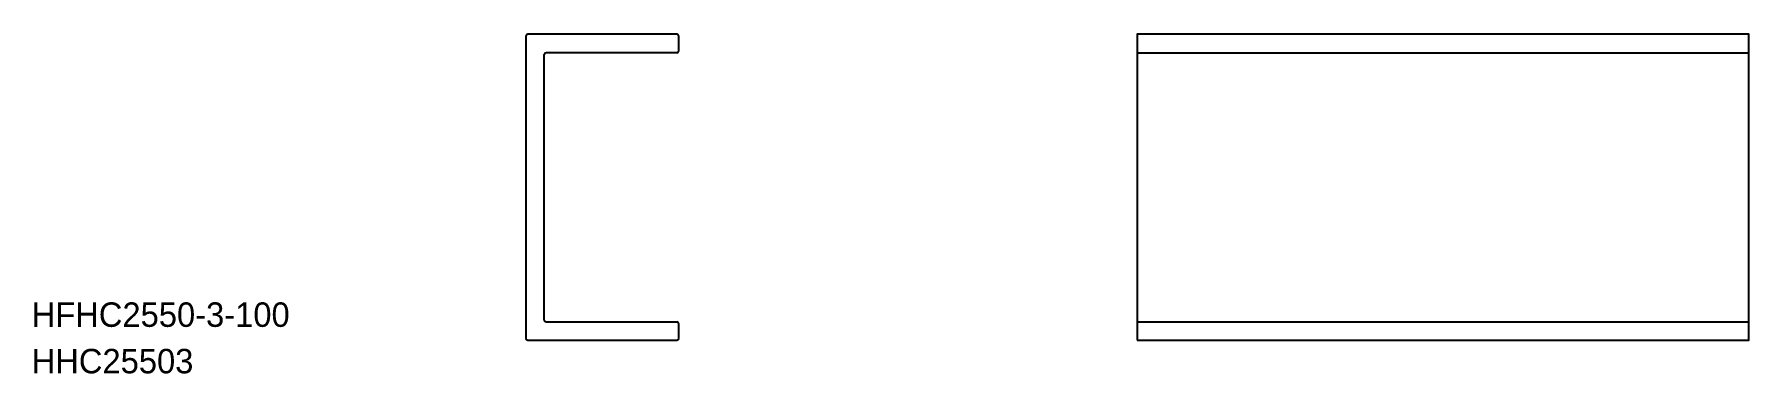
# Model space of a CAD drawing. Extents: x 0 to 281, y 0 to 55.
import ezdxf

# ---------------------------------------------------------------- set-up
doc = ezdxf.new("R2010")
doc.units = 0
doc.layers.get('0').update_dxf_attribs({"linetype": 'CONTINUOUS'})

msp = doc.modelspace()

# ---------------------------------------------------------------- linework, layer by layer
at = {"color": 7, "linetype": 'CONTINUOUS'}
for p, q in [((80.86, 55.12), (80.86, 5.72)), ((105.56, 55.42), (81.16, 55.42)), ((105.86, 52.72), (105.86, 55.12)), ((83.86, 8.72), (83.86, 52.12)), ((105.56, 52.42), (84.16, 52.42)), ((180.86, 52.42), (280.86, 52.42)), ((84.16, 8.42), (105.56, 8.42)), ((180.86, 8.42), (280.86, 8.42)), ((105.86, 5.72), (105.86, 8.12)), ((81.16, 5.42), (105.56, 5.42))]:
    msp.add_line(p, q, dxfattribs=at)
msp.add_lwpolyline([(180.86, 5.42), (280.86, 5.42), (280.86, 55.42), (180.86, 55.42)], close=True, dxfattribs=at)
for centre, start, end in [((81.16, 55.12), 90, 180), ((105.56, 55.12), 0, 90), ((84.16, 52.12), 90, 180), ((105.56, 52.72), 270, 0), ((84.16, 8.72), 180, 270), ((105.56, 8.12), 0, 90), ((81.16, 5.72), 180, 270), ((105.56, 5.72), 270, 0)]:
    msp.add_arc(centre, 0.3, start, end, dxfattribs=at)

# ---------------------------------------------------------------- texts
for s, p in [('HFHC2550-3-100', (0, 7.6)), ('HHC25503', (0, 0))]:
    msp.add_text(s, height=4, dxfattribs=at).set_placement(p)

doc.saveas('drawing.dxf')
